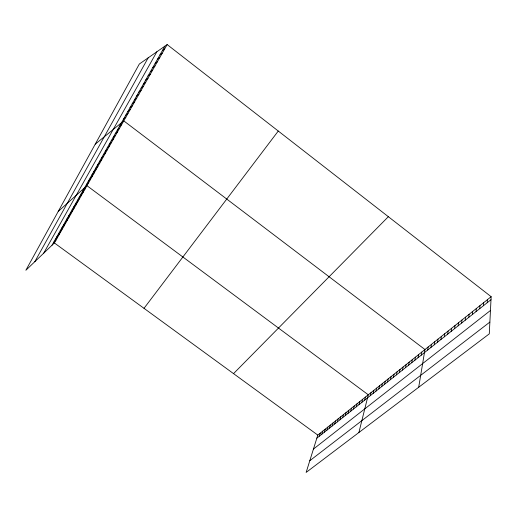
<?xml version="1.0" encoding="UTF-8"?>
<svg xmlns="http://www.w3.org/2000/svg" width="517" height="517" viewBox="0 0 517 517"><rect width="100%" height="100%" fill="white"/><g stroke="black" fill="none" stroke-linecap="round" stroke-linejoin="round"><path stroke-width="0.78" d="M491.15 296.693L489.282 333.859L306.135 472.428L317.806 435.094L491.15 296.693L167.159 44.572L139.325 64.024L25.85 270.281L54.382 242.951L167.159 44.572M487.221 302.71L487.389 299.692M483.473 305.689L483.666 302.671M479.757 308.643L479.97 305.618M476.073 311.57L476.312 308.539M472.422 314.472L472.68 311.441M468.803 317.348L469.081 314.31M465.216 320.197L465.513 317.16M461.662 323.028L461.978 319.984M458.133 325.833L458.469 322.789M454.637 328.612L454.992 325.561M451.167 331.371L451.541 328.314M447.728 334.098L448.123 331.048M444.323 336.813L444.73 333.756M440.943 339.501L441.369 336.438M437.589 342.164L438.035 339.1M434.267 344.807L434.726 341.743M430.965 347.43L431.443 344.361M427.695 350.028L428.192 346.959M418.699 387.259L424.968 349.537L123.776 120.881L95.225 144.185M421.239 355.166L421.762 352.09M418.046 357.699L418.589 354.63M414.88 360.22L415.442 357.144M411.745 362.714L412.314 359.638M408.63 365.189L409.212 362.113M405.541 367.645L406.142 364.569M402.478 370.082L403.092 366.999M399.434 372.498L400.061 369.416M396.416 374.896L397.062 371.813M393.424 377.274L394.083 374.192M390.458 379.64L391.123 376.557M387.511 381.979L388.189 378.896M384.59 384.305L385.281 381.216M381.688 386.606L382.393 383.524M378.806 388.9L379.53 385.811M375.949 391.169L376.686 388.086M373.119 393.424L373.862 390.335M370.308 395.66L371.064 392.571M358.895 432.509L368.285 394.794L86.94 185.681L58.221 211.44M364.659 400.145L365.441 397.062M361.829 402.394L362.617 399.311M359.018 404.63L359.819 401.547M356.232 406.847L357.047 403.764M353.466 409.044L354.287 405.961M350.72 411.228L351.554 408.146M347.993 413.393L348.839 410.317M345.291 415.545L346.144 412.463M342.609 417.678L343.475 414.602M339.947 419.798L340.819 416.715M337.304 421.898L338.189 418.822M334.68 423.985L335.572 420.909M332.076 426.053L332.98 422.977M329.491 428.108L330.402 425.032M326.925 430.144L327.849 427.074M324.379 432.173L325.309 429.104M321.852 434.183L322.789 431.113M319.338 436.174L320.288 433.11M34.813 261.692L148.172 57.839M43.712 253.168L156.864 51.765M52.043 245.194L164.91 46.142M144.01 308.326L278.269 131.034M233.535 373.623L388.345 216.694M53.639 242.376L55.978 240.147M56.87 236.683L59.209 234.466M55.248 239.545L57.587 237.316M58.499 233.807L60.838 231.59M60.146 230.905L62.486 228.695M61.801 227.984L64.147 225.78M63.475 225.037L65.814 222.84M65.161 222.064L67.501 219.874M66.855 219.072L69.2 216.888M68.567 216.054L70.907 213.876M70.293 213.01L72.632 210.846M72.031 209.947L74.37 207.789M73.782 206.858L76.122 204.706M75.547 203.743L77.893 201.598M77.33 200.602L79.67 198.463M79.127 197.436L81.466 195.31M80.936 194.243L83.276 192.124M82.759 191.025L85.098 188.912M86.397 184.608L88.743 182.514M88.213 181.402L90.553 179.321M90.042 178.178L92.381 176.103M91.89 174.927L94.223 172.865M93.745 171.65L96.084 169.595M95.619 168.342L97.959 166.3M97.513 165.007L99.846 162.978M99.413 161.647L101.752 159.624M101.338 158.26L103.671 156.25M103.271 154.848L105.604 152.845M105.229 151.397L107.555 149.413M107.193 147.927L109.526 145.949M109.184 144.424L111.51 142.459M111.187 140.889L113.514 138.937M113.204 137.328L115.53 135.389M115.246 133.735L117.566 131.809M117.301 130.11L119.621 128.197M119.369 126.458L121.689 124.552M123.569 119.052L125.883 117.178M125.696 115.304L128.009 113.443M127.841 111.517L130.148 109.669M130.006 107.704L132.313 105.869M316.85 438.157L491.001 299.698M132.19 103.852L134.491 102.03M134.394 99.968L136.688 98.165M313.438 449.073L490.459 310.478M136.611 96.046L138.911 94.262M138.853 92.091L141.147 90.32M309.799 460.718L489.87 322.078M141.115 88.103L143.409 86.345M143.403 84.077L145.684 82.339M145.704 80.012L147.985 78.293M148.03 75.915L150.305 74.215M150.376 71.779L152.651 70.092M152.741 67.604L155.01 65.937M155.132 63.391L157.394 61.743M157.543 59.138L159.805 57.51M159.979 54.847L162.228 53.238M162.435 50.511L164.684 48.921M54.382 242.951L317.806 435.094"/></g></svg>
